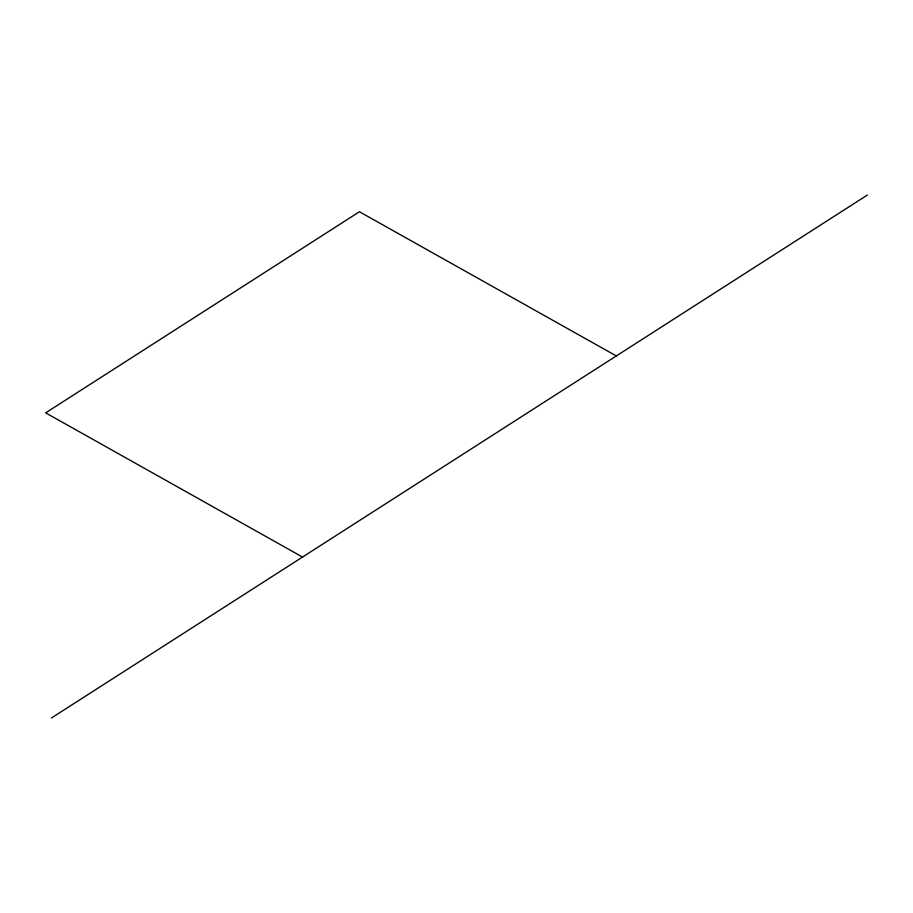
<?xml version="1.0" encoding="UTF-8"?>
<svg xmlns="http://www.w3.org/2000/svg" width="913" height="913" viewBox="0 0 913 913"><rect width="100%" height="100%" fill="white"/><g stroke="black" fill="none" stroke-linecap="round" stroke-linejoin="round"><path stroke-width="1.37" d="M51.493 717.949L867.35 195.051M616.321 355.944L359.437 211.748L45.65 412.859L302.523 557.056"/></g></svg>
